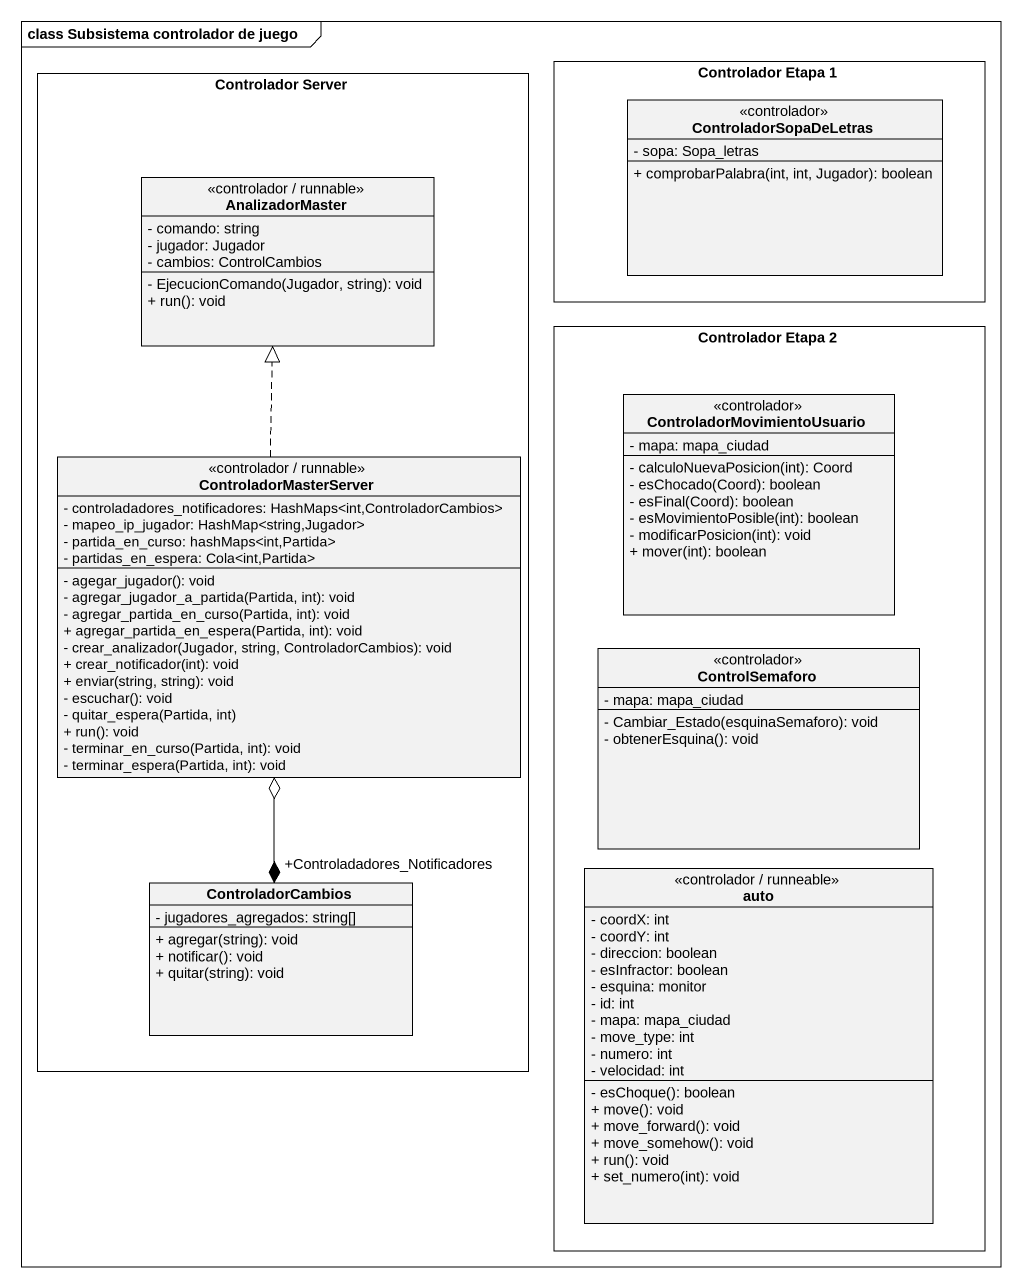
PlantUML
@startuml
mainframe class Subsistema controlador de juego
hide circle
hide empty members
skinparam classAttributeIconSize 0
rectangle "Controlador Server" as Controlador_Server {
  class AnalizadorMaster <<controlador / runnable>> {
    - comando: string
    - jugador: Jugador
    - cambios: ControlCambios
    - EjecucionComando(Jugador, string): void
    + run(): void
  }
  class ControladorMasterServer <<controlador / runnable>> {
    - controladadores_notificadores: HashMaps<int,ControladorCambios>
    - mapeo_ip_jugador: HashMap<string,Jugador>
    - partida_en_curso: hashMaps<int,Partida>
    - partidas_en_espera: Cola<int,Partida>
    - agegar_jugador(): void
    - agregar_jugador_a_partida(Partida, int): void
    - agregar_partida_en_curso(Partida, int): void
    + agregar_partida_en_espera(Partida, int): void
    - crear_analizador(Jugador, string, ControladorCambios): void
    + crear_notificador(int): void
    + enviar(string, string): void
    - escuchar(): void
    - quitar_espera(Partida, int)
    + run(): void
    - terminar_en_curso(Partida, int): void
    - terminar_espera(Partida, int): void
  }
  class ControladorCambios {
    - jugadores_agregados: string[]
    + agregar(string): void
    + notificar(): void
    + quitar(string): void
  }
}
rectangle "Controlador Etapa 1" as Controlador_Etapa_1 {
  class ControladorSopaDeLetras <<controlador>> {
    - sopa: Sopa_letras
    + comprobarPalabra(int, int, Jugador): boolean
  }
}
rectangle "Controlador Etapa 2" as Controlador_Etapa_2 {
  class ControladorMovimientoUsuario <<controlador>> {
    - mapa: mapa_ciudad
    - calculoNuevaPosicion(int): Coord
    - esChocado(Coord): boolean
    - esFinal(Coord): boolean
    - esMovimientoPosible(int): boolean
    - modificarPosicion(int): void
    + mover(int): boolean
  }
  class ControlSemaforo <<controlador>> {
    - mapa: mapa_ciudad
    - Cambiar_Estado(esquinaSemaforo): void
    - obtenerEsquina(): void
  }
  class auto <<controlador / runneable>> {
    - coordX: int
    - coordY: int
    - direccion: boolean
    - esInfractor: boolean
    - esquina: monitor
    - id: int
    - mapa: mapa_ciudad
    - move_type: int
    - numero: int
    - velocidad: int
    - esChoque(): boolean
    + move(): void
    + move_forward(): void
    + move_somehow(): void
    + run(): void
    + set_numero(int): void
  }
}
ControladorMasterServer .up.|> AnalizadorMaster
ControladorCambios "+Controladadores_Notificadores" *-up-o ControladorMasterServer
@enduml
